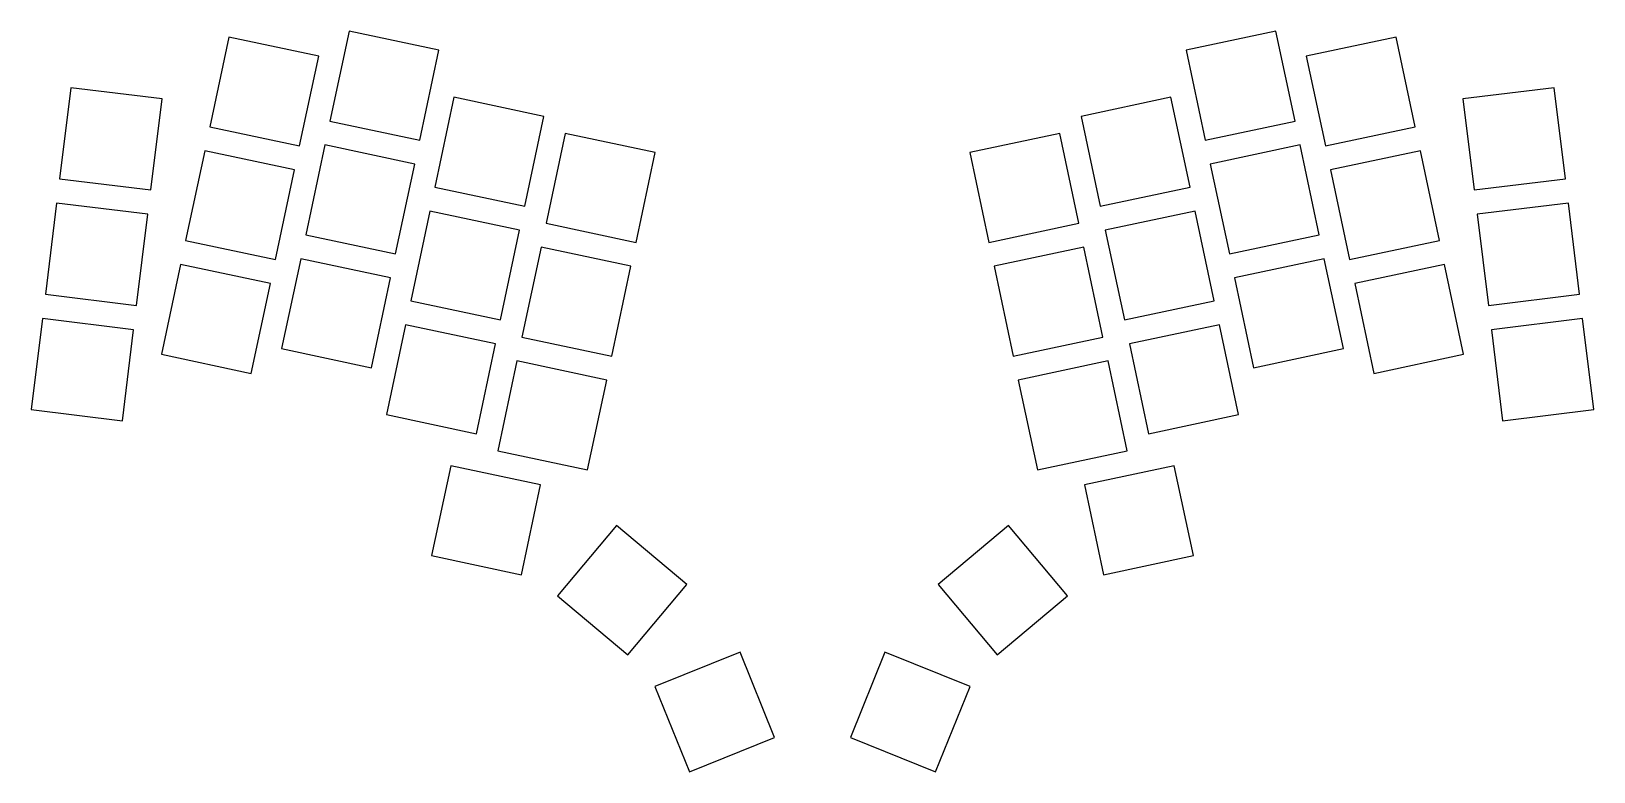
# Model space of a CAD drawing. Header units: millimetres. Extents: x -8 to 247, y -66 to 55.
import ezdxf

# ---------------------------------------------------------------- set-up
doc = ezdxf.new("R2010")
doc.units = ezdxf.units.MM

msp = doc.modelspace()

# ---------------------------------------------------------------- linework, layer by layer
for p, q in [((23.91, 54.35), (20.79, 39.68)), ((38.58, 51.24), (23.91, 54.35)), ((43.53, 55.29), (40.41, 40.62)), ((58.2, 52.18), (43.53, 55.29)), ((194.85, 55.29), (180.18, 52.18)), ((197.97, 40.62), (194.85, 55.29)), ((214.48, 54.35), (199.81, 51.24)), ((217.6, 39.68), (214.48, 54.35)), ((35.46, 36.56), (38.58, 51.24)), ((55.08, 37.5), (58.2, 52.18)), ((180.18, 52.18), (183.3, 37.5)), ((199.81, 51.24), (202.92, 36.56)), ((-1.9, 46.07), (-3.73, 31.19)), ((12.99, 44.25), (-1.9, 46.07)), ((240.28, 46.07), (225.39, 44.25)), ((242.11, 31.19), (240.28, 46.07)), ((11.16, 29.36), (12.99, 44.25)), ((60.66, 44.5), (57.54, 29.82)), ((75.33, 41.38), (60.66, 44.5)), ((177.72, 44.5), (163.05, 41.38)), ((180.84, 29.82), (177.72, 44.5)), ((225.39, 44.25), (227.22, 29.36)), ((72.21, 26.71), (75.33, 41.38)), ((163.05, 41.38), (166.17, 26.71)), ((20.79, 39.68), (35.46, 36.56)), ((40.41, 40.62), (55.08, 37.5)), ((78.83, 38.59), (75.71, 23.92)), ((93.5, 35.47), (78.83, 38.59)), ((159.55, 38.59), (144.88, 35.47)), ((162.67, 23.92), (159.55, 38.59)), ((183.3, 37.5), (197.97, 40.62)), ((202.92, 36.56), (217.6, 39.68)), ((19.96, 35.77), (16.84, 21.1)), ((34.63, 32.65), (19.96, 35.77)), ((39.58, 36.71), (36.46, 22.04)), ((54.25, 33.59), (39.58, 36.71)), ((198.8, 36.71), (184.13, 33.59)), ((201.92, 22.04), (198.8, 36.71)), ((218.43, 35.77), (203.76, 32.65)), ((221.55, 21.1), (218.43, 35.77)), ((51.13, 18.92), (54.25, 33.59)), ((90.38, 20.8), (93.5, 35.47)), ((144.88, 35.47), (148, 20.8)), ((184.13, 33.59), (187.25, 18.92)), ((-3.73, 31.19), (11.16, 29.36)), ((31.51, 17.98), (34.63, 32.65)), ((203.76, 32.65), (206.87, 17.98)), ((227.22, 29.36), (242.11, 31.19)), ((57.54, 29.82), (72.21, 26.71)), ((166.17, 26.71), (180.84, 29.82)), ((-4.21, 27.22), (-6.04, 12.33)), ((10.67, 25.39), (-4.21, 27.22)), ((56.71, 25.91), (53.59, 11.24)), ((71.38, 22.79), (56.71, 25.91)), ((181.67, 25.91), (167, 22.79)), ((184.79, 11.24), (181.67, 25.91)), ((242.6, 27.22), (227.71, 25.39)), ((244.43, 12.33), (242.6, 27.22)), ((8.85, 10.5), (10.67, 25.39)), ((75.71, 23.92), (90.38, 20.8)), ((148, 20.8), (162.67, 23.92)), ((227.71, 25.39), (229.54, 10.5)), ((16.84, 21.1), (31.51, 17.98)), ((36.46, 22.04), (51.13, 18.92)), ((68.26, 8.12), (71.38, 22.79)), ((167, 22.79), (170.12, 8.12)), ((187.25, 18.92), (201.92, 22.04)), ((206.87, 17.98), (221.55, 21.1)), ((35.63, 18.12), (32.51, 3.45)), ((50.3, 15.01), (35.63, 18.12)), ((74.88, 20.01), (71.76, 5.33)), ((89.55, 16.89), (74.88, 20.01)), ((163.5, 20.01), (148.83, 16.89)), ((166.62, 5.33), (163.5, 20.01)), ((202.75, 18.12), (188.08, 15.01)), ((205.87, 3.45), (202.75, 18.12)), ((16.01, 17.18), (12.89, 2.51)), ((30.68, 14.07), (16.01, 17.18)), ((86.43, 2.21), (89.55, 16.89)), ((148.83, 16.89), (151.95, 2.21)), ((222.38, 17.18), (207.71, 14.07)), ((225.5, 2.51), (222.38, 17.18)), ((27.56, -0.61), (30.68, 14.07)), ((47.18, 0.33), (50.3, 15.01)), ((188.08, 15.01), (191.2, 0.33)), ((207.71, 14.07), (210.82, -0.61)), ((-6.04, 12.33), (8.85, 10.5)), ((53.59, 11.24), (68.26, 8.12)), ((170.12, 8.12), (184.79, 11.24)), ((229.54, 10.5), (244.43, 12.33)), ((-6.53, 8.36), (-8.36, -6.53)), ((8.36, 6.53), (-6.53, 8.36)), ((244.91, 8.36), (230.03, 6.53)), ((246.74, -6.53), (244.91, 8.36)), ((6.53, -8.36), (8.36, 6.53)), ((52.76, 7.33), (49.64, -7.34)), ((67.43, 4.21), (52.76, 7.33)), ((71.76, 5.33), (86.43, 2.21)), ((151.95, 2.21), (166.62, 5.33)), ((185.62, 7.33), (170.95, 4.21)), ((188.74, -7.34), (185.62, 7.33)), ((230.03, 6.53), (231.85, -8.36)), ((32.51, 3.45), (47.18, 0.33)), ((64.31, -10.46), (67.43, 4.21)), ((170.95, 4.21), (174.07, -10.46)), ((191.2, 0.33), (205.87, 3.45)), ((12.89, 2.51), (27.56, -0.61)), ((70.93, 1.42), (67.81, -13.25)), ((85.6, -1.7), (70.93, 1.42)), ((167.46, 1.42), (152.78, -1.7)), ((170.57, -13.25), (167.46, 1.42)), ((210.82, -0.61), (225.5, 2.51)), ((82.48, -16.37), (85.6, -1.7)), ((152.78, -1.7), (155.9, -16.37)), ((-8.36, -6.53), (6.53, -8.36)), ((49.64, -7.34), (64.31, -10.46)), ((174.07, -10.46), (188.74, -7.34)), ((231.85, -8.36), (246.74, -6.53)), ((67.81, -13.25), (82.48, -16.37)), ((155.9, -16.37), (170.57, -13.25)), ((60.13, -15.71), (57.01, -30.38)), ((74.8, -18.83), (60.13, -15.71)), ((178.25, -15.71), (163.58, -18.83)), ((181.37, -30.38), (178.25, -15.71)), ((71.69, -33.5), (74.8, -18.83)), ((163.58, -18.83), (166.7, -33.5)), ((87.19, -25.47), (77.55, -36.97)), ((98.68, -35.12), (87.19, -25.47)), ((151.19, -25.47), (139.7, -35.12)), ((160.83, -36.97), (151.19, -25.47)), ((57.01, -30.38), (71.69, -33.5)), ((166.7, -33.5), (181.37, -30.38)), ((89.04, -46.61), (98.68, -35.12)), ((139.7, -35.12), (149.34, -46.61)), ((77.55, -36.97), (89.04, -46.61)), ((149.34, -46.61), (160.83, -36.97)), ((107.38, -46.16), (93.47, -51.78)), ((113, -60.07), (107.38, -46.16)), ((131, -46.16), (125.39, -60.07)), ((144.91, -51.78), (131, -46.16)), ((93.47, -51.78), (99.09, -65.69)), ((139.29, -65.69), (144.91, -51.78)), ((99.09, -65.69), (113, -60.07)), ((125.39, -60.07), (139.29, -65.69))]:
    msp.add_line(p, q)

doc.saveas('drawing.dxf')
